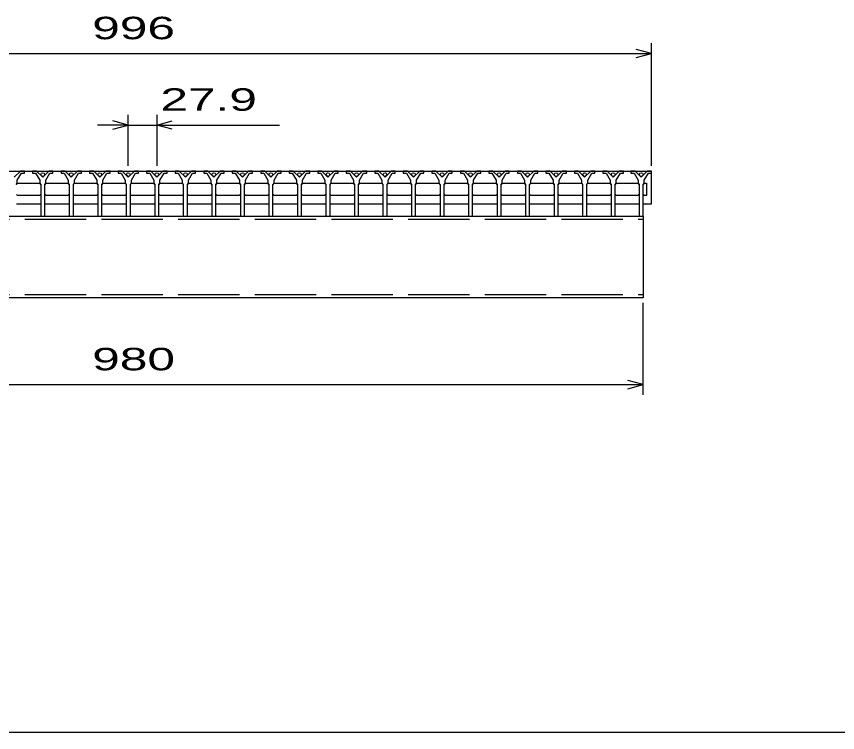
# Model space of a CAD drawing. Units: millimetres, scale not verified. Extents: x -1820 to 1736, y -1282 to 1048.
# Drawn here: x -1039 to -236, y -1152 to -451 of the extents above; entities that cross this region are included whole.
import ezdxf
from ezdxf.enums import TextEntityAlignment as Align

# ---------------------------------------------------------------- set-up
doc = ezdxf.new("R2010")
doc.units = ezdxf.units.MM
doc.header["$LTSCALE"] = 10
doc.linetypes.add('DASHED', pattern=[7.5, 6, -1.5])
for name, color, linetype, lineweight in [('CADPAC_LAYER_0000', 150, 'Continuous', 25), ('CADPAC_LAYER_0016', 3, 'Continuous', 25), ('CADPAC_LAYER_0022', 2, 'Continuous', 25)]:
    doc.layers.add(name, color=color, linetype=linetype, lineweight=lineweight)
doc.styles.add('ベクトル', font='')
doc.styles.get('ベクトル').set_extended_font_data('ベクトル')

msp = doc.modelspace()

# ---------------------------------------------------------------- linework, layer by layer
at = {"layer": 'CADPAC_LAYER_0000'}
msp.add_line((1736, -1151.5), (-1724, -1151.5), dxfattribs=at)
at = {"layer": 'CADPAC_LAYER_0016'}
for p, q in [((-1414, -602), (-418, -602)), ((-1035.3, -602), (-1041.3, -608)), ((-1031.3, -602), (-1035.3, -602)), ((-1031.3, -604), (-1031.3, -602)), ((-1023.4, -602), (-1023.4, -604)), ((-1019.4, -602), (-1023.4, -602)), ((-1013.4, -608), (-1019.4, -602)), ((-1007.4, -602), (-1013.4, -608)), ((-1003.4, -602), (-1007.4, -602)), ((-1003.4, -604), (-1003.4, -602)), ((-995.5, -602), (-995.5, -604)), ((-991.5, -602), (-995.5, -602)), ((-985.5, -608), (-991.5, -602)), ((-979.5, -602), (-985.5, -608)), ((-975.5, -602), (-979.5, -602)), ((-975.5, -604), (-975.5, -602)), ((-967.6, -602), (-967.6, -604)), ((-963.6, -602), (-967.6, -602)), ((-957.6, -608), (-963.6, -602)), ((-951.6, -602), (-957.6, -608)), ((-947.6, -602), (-951.6, -602)), ((-947.6, -604), (-947.6, -602)), ((-939.7, -602), (-939.7, -604)), ((-935.7, -602), (-939.7, -602)), ((-929.7, -608), (-935.7, -602)), ((-923.7, -602), (-929.7, -608)), ((-919.7, -602), (-923.7, -602)), ((-919.7, -604), (-919.7, -602)), ((-911.8, -602), (-911.8, -604)), ((-907.8, -602), (-911.8, -602)), ((-901.8, -608), (-907.8, -602)), ((-895.8, -602), (-901.8, -608)), ((-891.8, -602), (-895.8, -602)), ((-891.8, -604), (-891.8, -602)), ((-883.9, -602), (-883.9, -604)), ((-879.9, -602), (-883.9, -602)), ((-873.9, -608), (-879.9, -602)), ((-867.9, -602), (-873.9, -608)), ((-863.9, -602), (-867.9, -602)), ((-863.9, -604), (-863.9, -602)), ((-856, -602), (-856, -604)), ((-852, -602), (-856, -602)), ((-846, -608), (-852, -602)), ((-840, -602), (-846, -608)), ((-836, -602), (-840, -602)), ((-836, -604), (-836, -602)), ((-828.1, -602), (-828.1, -604)), ((-824.1, -602), (-828.1, -602)), ((-818.1, -608), (-824.1, -602)), ((-812.1, -602), (-818.1, -608)), ((-808.1, -602), (-812.1, -602)), ((-808.1, -604), (-808.1, -602)), ((-800.2, -602), (-800.2, -604)), ((-796.2, -602), (-800.2, -602)), ((-790.2, -608), (-796.2, -602)), ((-784.2, -602), (-790.2, -608)), ((-780.2, -602), (-784.2, -602)), ((-780.2, -604), (-780.2, -602)), ((-772.3, -602), (-772.3, -604)), ((-768.3, -602), (-772.3, -602)), ((-762.3, -608), (-768.3, -602)), ((-756.3, -602), (-762.3, -608)), ((-752.3, -602), (-756.3, -602)), ((-752.3, -604), (-752.3, -602)), ((-744.4, -602), (-744.4, -604)), ((-740.4, -602), (-744.4, -602)), ((-734.4, -608), (-740.4, -602)), ((-728.4, -602), (-734.4, -608)), ((-724.4, -602), (-728.4, -602)), ((-724.4, -604), (-724.4, -602)), ((-716.5, -602), (-716.5, -604)), ((-712.5, -602), (-716.5, -602)), ((-706.5, -608), (-712.5, -602)), ((-700.5, -602), (-706.5, -608)), ((-696.5, -602), (-700.5, -602)), ((-696.5, -604), (-696.5, -602)), ((-688.6, -602), (-688.6, -604)), ((-684.6, -602), (-688.6, -602)), ((-678.6, -608), (-684.6, -602)), ((-672.6, -602), (-678.6, -608)), ((-668.6, -602), (-672.6, -602)), ((-668.6, -604), (-668.6, -602)), ((-660.7, -602), (-660.7, -604)), ((-656.7, -602), (-660.7, -602)), ((-650.7, -608), (-656.7, -602)), ((-644.7, -602), (-650.7, -608)), ((-640.7, -602), (-644.7, -602)), ((-640.7, -604), (-640.7, -602)), ((-632.8, -602), (-632.8, -604)), ((-628.8, -602), (-632.8, -602)), ((-622.8, -608), (-628.8, -602)), ((-616.8, -602), (-622.8, -608)), ((-612.8, -602), (-616.8, -602)), ((-612.8, -604), (-612.8, -602)), ((-604.9, -602), (-604.9, -604)), ((-600.9, -602), (-604.9, -602)), ((-594.9, -608), (-600.9, -602)), ((-588.9, -602), (-594.9, -608)), ((-584.9, -602), (-588.9, -602)), ((-584.9, -604), (-584.9, -602)), ((-577, -602), (-577, -604)), ((-573, -602), (-577, -602)), ((-567, -608), (-573, -602)), ((-561, -602), (-567, -608)), ((-557, -602), (-561, -602)), ((-557, -604), (-557, -602)), ((-549.1, -602), (-549.1, -604)), ((-545.1, -602), (-549.1, -602)), ((-539.1, -608), (-545.1, -602)), ((-533.1, -602), (-539.1, -608)), ((-529.1, -602), (-533.1, -602)), ((-529.1, -604), (-529.1, -602)), ((-521.2, -602), (-521.2, -604)), ((-517.2, -602), (-521.2, -602)), ((-511.2, -608), (-517.2, -602)), ((-505.2, -602), (-511.2, -608)), ((-501.2, -602), (-505.2, -602)), ((-501.2, -604), (-501.2, -602)), ((-493.3, -602), (-493.3, -604)), ((-489.3, -602), (-493.3, -602)), ((-483.3, -608), (-489.3, -602)), ((-477.3, -602), (-483.3, -608)), ((-473.3, -602), (-477.3, -602)), ((-473.3, -604), (-473.3, -602)), ((-465.4, -602), (-465.4, -604)), ((-461.4, -602), (-465.4, -602)), ((-455.4, -608), (-461.4, -602)), ((-449.4, -602), (-455.4, -608)), ((-445.4, -602), (-449.4, -602)), ((-445.4, -604), (-445.4, -602)), ((-438, -602), (-438, -604)), ((-434, -602), (-438, -602)), ((-428, -608), (-434, -602)), ((-422, -602), (-428, -608)), ((-418, -602), (-422, -602)), ((-418, -604), (-418, -602)), ((-418, -634), (-418, -602)), ((-1038.3, -611), (-1034.3, -604)), ((-1034.3, -604), (-1031.3, -604)), ((-1023.4, -604), (-1020.4, -604)), ((-1020.4, -604), (-1016.4, -611)), ((-1010.4, -611), (-1006.4, -604)), ((-1006.4, -604), (-1003.4, -604)), ((-995.5, -604), (-992.5, -604)), ((-992.5, -604), (-988.5, -611)), ((-982.5, -611), (-978.5, -604)), ((-978.5, -604), (-975.5, -604)), ((-967.6, -604), (-964.6, -604)), ((-964.6, -604), (-960.6, -611)), ((-954.6, -611), (-950.6, -604)), ((-950.6, -604), (-947.6, -604)), ((-939.7, -604), (-936.7, -604)), ((-936.7, -604), (-932.7, -611)), ((-926.7, -611), (-922.7, -604)), ((-922.7, -604), (-919.7, -604)), ((-911.8, -604), (-908.8, -604)), ((-908.8, -604), (-904.8, -611)), ((-898.8, -611), (-894.8, -604)), ((-894.8, -604), (-891.8, -604)), ((-883.9, -604), (-880.9, -604)), ((-880.9, -604), (-876.9, -611)), ((-870.9, -611), (-866.9, -604)), ((-866.9, -604), (-863.9, -604)), ((-856, -604), (-853, -604)), ((-853, -604), (-849, -611)), ((-843, -611), (-839, -604)), ((-839, -604), (-836, -604)), ((-828.1, -604), (-825.1, -604)), ((-825.1, -604), (-821.1, -611)), ((-815.1, -611), (-811.1, -604)), ((-811.1, -604), (-808.1, -604)), ((-800.2, -604), (-797.2, -604)), ((-797.2, -604), (-793.2, -611)), ((-787.2, -611), (-783.2, -604)), ((-783.2, -604), (-780.2, -604)), ((-772.3, -604), (-769.3, -604)), ((-769.3, -604), (-765.3, -611)), ((-759.3, -611), (-755.3, -604)), ((-755.3, -604), (-752.3, -604)), ((-744.4, -604), (-741.4, -604)), ((-741.4, -604), (-737.4, -611)), ((-731.4, -611), (-727.4, -604)), ((-727.4, -604), (-724.4, -604)), ((-716.5, -604), (-713.5, -604)), ((-713.5, -604), (-709.5, -611)), ((-703.5, -611), (-699.5, -604)), ((-699.5, -604), (-696.5, -604)), ((-688.6, -604), (-685.6, -604)), ((-685.6, -604), (-681.6, -611)), ((-675.6, -611), (-671.6, -604)), ((-671.6, -604), (-668.6, -604)), ((-660.7, -604), (-657.7, -604)), ((-657.7, -604), (-653.7, -611)), ((-647.7, -611), (-643.7, -604)), ((-643.7, -604), (-640.7, -604)), ((-632.8, -604), (-629.8, -604)), ((-629.8, -604), (-625.8, -611)), ((-619.8, -611), (-615.8, -604)), ((-615.8, -604), (-612.8, -604)), ((-604.9, -604), (-601.9, -604)), ((-601.9, -604), (-597.9, -611)), ((-591.9, -611), (-587.9, -604)), ((-587.9, -604), (-584.9, -604)), ((-577, -604), (-574, -604)), ((-574, -604), (-570, -611)), ((-564, -611), (-560, -604)), ((-560, -604), (-557, -604)), ((-549.1, -604), (-546.1, -604)), ((-546.1, -604), (-542.1, -611)), ((-536.1, -611), (-532.1, -604)), ((-532.1, -604), (-529.1, -604)), ((-521.2, -604), (-518.2, -604)), ((-518.2, -604), (-514.2, -611)), ((-508.2, -611), (-504.2, -604)), ((-504.2, -604), (-501.2, -604)), ((-493.3, -604), (-490.3, -604)), ((-490.3, -604), (-486.3, -611)), ((-480.3, -611), (-476.3, -604)), ((-476.3, -604), (-473.3, -604)), ((-465.4, -604), (-462.4, -604)), ((-462.4, -604), (-458.4, -611)), ((-452.4, -611), (-448.4, -604)), ((-448.4, -604), (-445.4, -604)), ((-438, -604), (-435, -604)), ((-435, -604), (-431, -611)), ((-425, -611), (-421, -604)), ((-421, -604), (-418, -604)), ((-1039.3, -615), (-1038.3, -614)), ((-1039.05, -615), (-1038.05, -614)), ((-1038.3, -614), (-1038.3, -611)), ((-1038.05, -614), (-1016.65, -614)), ((-1016.65, -614), (-1015.65, -615)), ((-1016.4, -611), (-1016.4, -614)), ((-1016.4, -614), (-1015.4, -615)), ((-1015.4, -615), (-1015.4, -646)), ((-1011.4, -615), (-1010.4, -614)), ((-1011.4, -646), (-1011.4, -615)), ((-1011.15, -615), (-1010.15, -614)), ((-1010.4, -614), (-1010.4, -611)), ((-1010.15, -614), (-988.75, -614)), ((-988.75, -614), (-987.75, -615)), ((-988.5, -611), (-988.5, -614)), ((-988.5, -614), (-987.5, -615)), ((-987.5, -615), (-987.5, -646)), ((-983.5, -615), (-982.5, -614)), ((-983.5, -646), (-983.5, -615)), ((-983.25, -615), (-982.25, -614)), ((-982.5, -614), (-982.5, -611)), ((-982.25, -614), (-960.85, -614)), ((-960.85, -614), (-959.85, -615)), ((-960.6, -611), (-960.6, -614)), ((-960.6, -614), (-959.6, -615)), ((-959.6, -615), (-959.6, -646)), ((-955.6, -615), (-954.6, -614)), ((-955.6, -646), (-955.6, -615)), ((-955.35, -615), (-954.35, -614)), ((-954.6, -614), (-954.6, -611)), ((-954.35, -614), (-932.95, -614)), ((-932.95, -614), (-931.95, -615)), ((-932.7, -611), (-932.7, -614)), ((-932.7, -614), (-931.7, -615)), ((-931.7, -615), (-931.7, -646)), ((-927.7, -615), (-926.7, -614)), ((-927.7, -646), (-927.7, -615)), ((-927.45, -615), (-926.45, -614)), ((-926.7, -614), (-926.7, -611)), ((-926.45, -614), (-905.05, -614)), ((-905.05, -614), (-904.05, -615)), ((-904.8, -611), (-904.8, -614)), ((-904.8, -614), (-903.8, -615)), ((-903.8, -615), (-903.8, -646)), ((-899.8, -615), (-898.8, -614)), ((-899.8, -646), (-899.8, -615)), ((-899.55, -615), (-898.55, -614)), ((-898.8, -614), (-898.8, -611)), ((-898.55, -614), (-877.15, -614)), ((-877.15, -614), (-876.15, -615)), ((-876.9, -611), (-876.9, -614)), ((-876.9, -614), (-875.9, -615)), ((-875.9, -615), (-875.9, -646)), ((-871.9, -615), (-870.9, -614)), ((-871.9, -646), (-871.9, -615)), ((-871.65, -615), (-870.65, -614)), ((-870.9, -614), (-870.9, -611)), ((-870.65, -614), (-849.25, -614)), ((-849.25, -614), (-848.25, -615)), ((-849, -611), (-849, -614)), ((-849, -614), (-848, -615)), ((-848, -615), (-848, -646)), ((-844, -615), (-843, -614)), ((-844, -646), (-844, -615)), ((-843.75, -615), (-842.75, -614)), ((-843, -614), (-843, -611)), ((-842.75, -614), (-821.35, -614)), ((-821.35, -614), (-820.35, -615)), ((-821.1, -611), (-821.1, -614)), ((-821.1, -614), (-820.1, -615)), ((-820.1, -615), (-820.1, -646)), ((-816.1, -615), (-815.1, -614)), ((-816.1, -646), (-816.1, -615)), ((-815.85, -615), (-814.85, -614)), ((-815.1, -614), (-815.1, -611)), ((-814.85, -614), (-793.45, -614)), ((-793.45, -614), (-792.45, -615)), ((-793.2, -611), (-793.2, -614)), ((-793.2, -614), (-792.2, -615)), ((-792.2, -615), (-792.2, -646)), ((-788.2, -615), (-787.2, -614)), ((-788.2, -646), (-788.2, -615)), ((-787.95, -615), (-786.95, -614)), ((-787.2, -614), (-787.2, -611)), ((-786.95, -614), (-765.55, -614)), ((-765.55, -614), (-764.55, -615)), ((-765.3, -611), (-765.3, -614)), ((-765.3, -614), (-764.3, -615)), ((-764.3, -615), (-764.3, -646)), ((-760.3, -615), (-759.3, -614)), ((-760.3, -646), (-760.3, -615)), ((-760.05, -615), (-759.05, -614)), ((-759.3, -614), (-759.3, -611)), ((-759.05, -614), (-737.65, -614)), ((-737.65, -614), (-736.65, -615)), ((-737.4, -611), (-737.4, -614)), ((-737.4, -614), (-736.4, -615)), ((-736.4, -615), (-736.4, -646)), ((-732.4, -615), (-731.4, -614)), ((-732.4, -646), (-732.4, -615)), ((-732.15, -615), (-731.15, -614)), ((-731.4, -614), (-731.4, -611)), ((-731.15, -614), (-709.75, -614)), ((-709.75, -614), (-708.75, -615)), ((-709.5, -611), (-709.5, -614)), ((-709.5, -614), (-708.5, -615)), ((-708.5, -615), (-708.5, -646)), ((-704.5, -615), (-703.5, -614)), ((-704.5, -646), (-704.5, -615)), ((-704.25, -615), (-703.25, -614)), ((-703.5, -614), (-703.5, -611)), ((-703.25, -614), (-681.85, -614)), ((-681.85, -614), (-680.85, -615)), ((-681.6, -611), (-681.6, -614)), ((-681.6, -614), (-680.6, -615)), ((-680.6, -615), (-680.6, -646)), ((-676.6, -615), (-675.6, -614)), ((-676.6, -646), (-676.6, -615)), ((-676.35, -615), (-675.35, -614)), ((-675.6, -614), (-675.6, -611)), ((-675.35, -614), (-653.95, -614)), ((-653.95, -614), (-652.95, -615)), ((-653.7, -611), (-653.7, -614)), ((-653.7, -614), (-652.7, -615)), ((-652.7, -615), (-652.7, -646)), ((-648.7, -615), (-647.7, -614)), ((-648.7, -646), (-648.7, -615)), ((-648.45, -615), (-647.45, -614)), ((-647.7, -614), (-647.7, -611)), ((-647.45, -614), (-626.05, -614)), ((-626.05, -614), (-625.05, -615)), ((-625.8, -611), (-625.8, -614)), ((-625.8, -614), (-624.8, -615)), ((-624.8, -615), (-624.8, -646)), ((-620.8, -615), (-619.8, -614)), ((-620.8, -646), (-620.8, -615)), ((-620.55, -615), (-619.55, -614)), ((-619.8, -614), (-619.8, -611)), ((-619.55, -614), (-598.15, -614)), ((-598.15, -614), (-597.15, -615)), ((-597.9, -611), (-597.9, -614)), ((-597.9, -614), (-596.9, -615)), ((-596.9, -615), (-596.9, -646)), ((-592.9, -615), (-591.9, -614)), ((-592.9, -646), (-592.9, -615)), ((-592.65, -615), (-591.65, -614)), ((-591.9, -614), (-591.9, -611)), ((-591.65, -614), (-570.25, -614)), ((-570.25, -614), (-569.25, -615)), ((-570, -611), (-570, -614)), ((-570, -614), (-569, -615)), ((-569, -615), (-569, -646)), ((-565, -615), (-564, -614)), ((-565, -646), (-565, -615)), ((-564.75, -615), (-563.75, -614)), ((-564, -614), (-564, -611)), ((-563.75, -614), (-542.35, -614)), ((-542.35, -614), (-541.35, -615)), ((-542.1, -611), (-542.1, -614)), ((-542.1, -614), (-541.1, -615)), ((-541.1, -615), (-541.1, -646)), ((-537.1, -615), (-536.1, -614)), ((-537.1, -646), (-537.1, -615)), ((-536.85, -615), (-535.85, -614)), ((-536.1, -614), (-536.1, -611)), ((-535.85, -614), (-514.45, -614)), ((-514.45, -614), (-513.45, -615)), ((-514.2, -611), (-514.2, -614)), ((-514.2, -614), (-513.2, -615)), ((-513.2, -615), (-513.2, -646)), ((-509.2, -615), (-508.2, -614)), ((-509.2, -646), (-509.2, -615)), ((-508.95, -615), (-507.95, -614)), ((-508.2, -614), (-508.2, -611)), ((-507.95, -614), (-486.55, -614)), ((-486.55, -614), (-485.55, -615)), ((-486.3, -611), (-486.3, -614)), ((-486.3, -614), (-485.3, -615)), ((-485.3, -615), (-485.3, -646)), ((-481.3, -615), (-480.3, -614)), ((-481.3, -646), (-481.3, -615)), ((-481.05, -615), (-480.05, -614)), ((-480.3, -614), (-480.3, -611)), ((-480.05, -614), (-458.65, -614)), ((-458.65, -614), (-457.65, -615)), ((-458.4, -611), (-458.4, -614)), ((-458.4, -614), (-457.4, -615)), ((-457.4, -615), (-457.4, -646)), ((-453.4, -615), (-452.4, -614)), ((-453.4, -646), (-453.4, -615)), ((-453.15, -615), (-452.15, -614)), ((-452.4, -614), (-452.4, -611)), ((-452.15, -614), (-431.25, -614)), ((-431.25, -614), (-430.25, -615)), ((-431, -611), (-431, -614)), ((-431, -614), (-430, -615)), ((-430, -615), (-430, -646)), ((-426, -615), (-425, -614)), ((-426, -646), (-426, -615)), ((-425.75, -615), (-424.75, -614)), ((-425, -614), (-425, -611)), ((-424.75, -614), (-422.75, -614)), ((-422.75, -614), (-422.75, -626)), ((-1038.05, -626), (-1039.05, -625)), ((-1016.65, -626), (-1038.05, -626)), ((-1015.65, -625), (-1016.65, -626)), ((-1010.15, -626), (-1011.15, -625)), ((-988.75, -626), (-1010.15, -626)), ((-987.75, -625), (-988.75, -626)), ((-982.25, -626), (-983.25, -625)), ((-960.85, -626), (-982.25, -626)), ((-959.85, -625), (-960.85, -626)), ((-954.35, -626), (-955.35, -625)), ((-932.95, -626), (-954.35, -626)), ((-931.95, -625), (-932.95, -626)), ((-926.45, -626), (-927.45, -625)), ((-905.05, -626), (-926.45, -626)), ((-904.05, -625), (-905.05, -626)), ((-898.55, -626), (-899.55, -625)), ((-877.15, -626), (-898.55, -626)), ((-876.15, -625), (-877.15, -626)), ((-870.65, -626), (-871.65, -625)), ((-849.25, -626), (-870.65, -626)), ((-848.25, -625), (-849.25, -626)), ((-842.75, -626), (-843.75, -625)), ((-821.35, -626), (-842.75, -626)), ((-820.35, -625), (-821.35, -626)), ((-814.85, -626), (-815.85, -625)), ((-793.45, -626), (-814.85, -626)), ((-792.45, -625), (-793.45, -626)), ((-786.95, -626), (-787.95, -625)), ((-765.55, -626), (-786.95, -626)), ((-764.55, -625), (-765.55, -626)), ((-759.05, -626), (-760.05, -625)), ((-737.65, -626), (-759.05, -626)), ((-736.65, -625), (-737.65, -626)), ((-731.15, -626), (-732.15, -625)), ((-709.75, -626), (-731.15, -626)), ((-708.75, -625), (-709.75, -626)), ((-703.25, -626), (-704.25, -625)), ((-681.85, -626), (-703.25, -626)), ((-680.85, -625), (-681.85, -626)), ((-675.35, -626), (-676.35, -625)), ((-653.95, -626), (-675.35, -626)), ((-652.95, -625), (-653.95, -626)), ((-647.45, -626), (-648.45, -625)), ((-626.05, -626), (-647.45, -626)), ((-625.05, -625), (-626.05, -626)), ((-619.55, -626), (-620.55, -625)), ((-598.15, -626), (-619.55, -626)), ((-597.15, -625), (-598.15, -626)), ((-591.65, -626), (-592.65, -625)), ((-570.25, -626), (-591.65, -626)), ((-569.25, -625), (-570.25, -626)), ((-563.75, -626), (-564.75, -625)), ((-542.35, -626), (-563.75, -626)), ((-541.35, -625), (-542.35, -626)), ((-535.85, -626), (-536.85, -625)), ((-514.45, -626), (-535.85, -626)), ((-513.45, -625), (-514.45, -626)), ((-507.95, -626), (-508.95, -625)), ((-486.55, -626), (-507.95, -626)), ((-485.55, -625), (-486.55, -626)), ((-480.05, -626), (-481.05, -625)), ((-458.65, -626), (-480.05, -626)), ((-457.65, -625), (-458.65, -626)), ((-452.15, -626), (-453.15, -625)), ((-431.25, -626), (-452.15, -626)), ((-430.25, -625), (-431.25, -626)), ((-424.75, -626), (-425.75, -625)), ((-422.75, -626), (-424.75, -626)), ((-1039.05, -634), (-1015.65, -634)), ((-1011.15, -634), (-987.75, -634)), ((-983.25, -634), (-959.85, -634)), ((-955.35, -634), (-931.95, -634)), ((-927.45, -634), (-904.05, -634)), ((-899.55, -634), (-876.15, -634)), ((-871.65, -634), (-848.25, -634)), ((-843.75, -634), (-820.35, -634)), ((-815.85, -634), (-792.45, -634)), ((-787.95, -634), (-764.55, -634)), ((-760.05, -634), (-736.65, -634)), ((-732.15, -634), (-708.75, -634)), ((-704.25, -634), (-680.85, -634)), ((-676.35, -634), (-652.95, -634)), ((-648.45, -634), (-625.05, -634)), ((-620.55, -634), (-597.15, -634)), ((-592.65, -634), (-569.25, -634)), ((-564.75, -634), (-541.35, -634)), ((-536.85, -634), (-513.45, -634)), ((-508.95, -634), (-485.55, -634)), ((-481.05, -634), (-457.65, -634)), ((-453.15, -634), (-430.25, -634)), ((-425.75, -634), (-418, -634)), ((-1406, -646), (-426, -646)), ((-1015.4, -646), (-1011.4, -646)), ((-987.5, -646), (-983.5, -646)), ((-959.6, -646), (-955.6, -646)), ((-931.7, -646), (-927.7, -646)), ((-903.8, -646), (-899.8, -646)), ((-875.9, -646), (-871.9, -646)), ((-848, -646), (-844, -646)), ((-820.1, -646), (-816.1, -646)), ((-792.2, -646), (-788.2, -646)), ((-764.3, -646), (-760.3, -646)), ((-736.4, -646), (-732.4, -646)), ((-708.5, -646), (-704.5, -646)), ((-680.6, -646), (-676.6, -646)), ((-652.7, -646), (-648.7, -646)), ((-624.8, -646), (-620.8, -646)), ((-596.9, -646), (-592.9, -646)), ((-569, -646), (-565, -646)), ((-541.1, -646), (-537.1, -646)), ((-513.2, -646), (-509.2, -646)), ((-485.3, -646), (-481.3, -646)), ((-457.4, -646), (-453.4, -646)), ((-430, -646), (-426, -646)), ((-426, -646), (-426, -726)), ((-426, -726), (-1406, -726))]:
    msp.add_line(p, q, dxfattribs=at)
at = {"layer": 'CADPAC_LAYER_0016', "linetype": 'DASHED'}
for p, q in [((-1406, -649.2), (-426, -649.2)), ((-1406, -722.8), (-426, -722.8))]:
    msp.add_line(p, q, dxfattribs=at)
at = {"layer": 'CADPAC_LAYER_0016'}
for centre in [(-1013.4, -605.5), (-985.5, -605.5), (-957.6, -605.5), (-929.7, -605.5), (-901.8, -605.5), (-873.9, -605.5), (-846, -605.5), (-818.1, -605.5), (-790.2, -605.5), (-762.3, -605.5), (-734.4, -605.5), (-706.5, -605.5), (-678.6, -605.5), (-650.7, -605.5), (-622.8, -605.5), (-594.9, -605.5), (-567, -605.5), (-539.1, -605.5), (-511.2, -605.5), (-483.3, -605.5), (-455.4, -605.5), (-428, -605.5)]:
    msp.add_circle(centre, 1.8, dxfattribs=at)
at = {"layer": 'CADPAC_LAYER_0022', "color": 4}
for p, q in [((-418, -597), (-418, -477)), ((-1414, -487), (-418, -487)), ((-418, -487), (-433, -483)), ((-433, -491), (-418, -487)), ((-929.7, -557), (-944.7, -553)), ((-929.7, -597), (-929.7, -547)), ((-901.8, -547), (-901.8, -597)), ((-901.8, -557), (-886.8, -553)), ((-929.7, -557), (-959.7, -557)), ((-944.7, -561), (-929.7, -557)), ((-929.7, -557), (-901.8, -557)), ((-886.8, -561), (-901.8, -557)), ((-901.8, -557), (-781.8, -557)), ((-426, -821), (-426, -731)), ((-1406, -811), (-426, -811)), ((-426, -811), (-441, -807)), ((-441, -815), (-426, -811))]:
    msp.add_line(p, q, dxfattribs=at)

# ---------------------------------------------------------------- texts
at = {"layer": 'CADPAC_LAYER_0022', "style": 'ベクトル', "width": 1.65}
for s, p in [(' 996 ', (-978.5, -462)), (' 27.9 ', (-911.8, -532)), (' 980 ', (-978.5, -786))]:
    msp.add_text(s, height=21.99, dxfattribs=at).set_placement(p, align=Align.MIDDLE_LEFT)

doc.saveas('drawing.dxf')
